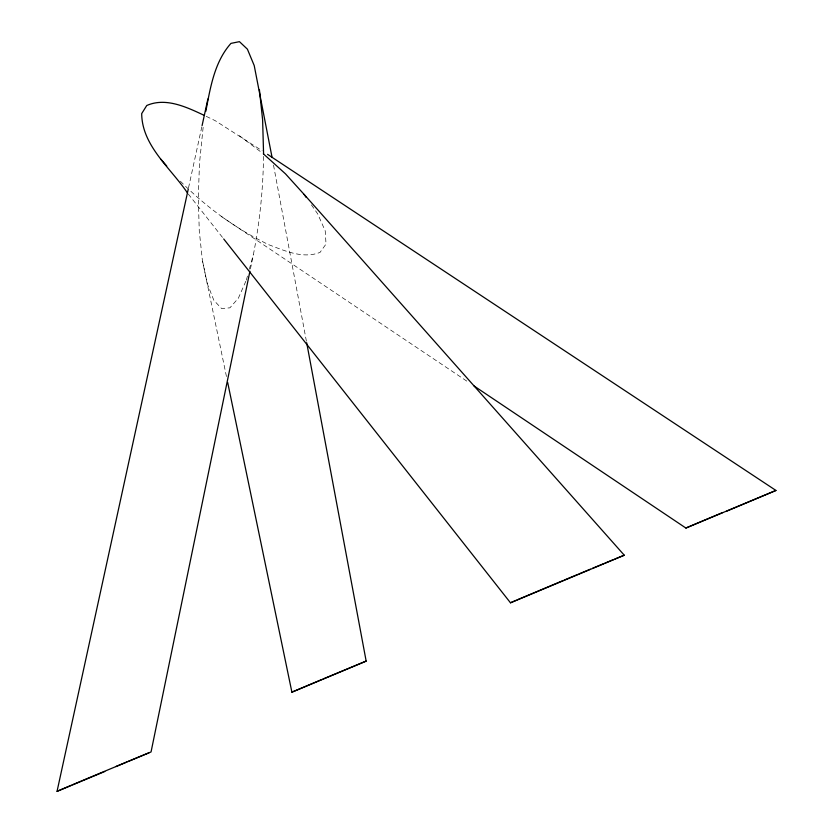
<?xml version="1.0" encoding="UTF-8"?>
<svg xmlns="http://www.w3.org/2000/svg" width="833" height="833" viewBox="0 0 833 833"><rect width="100%" height="100%" fill="white"/><g stroke="black" fill="none" stroke-linecap="round" stroke-linejoin="round"><path stroke-width="0.62" stroke-dasharray="4.17 3.12" d="M263.488 156.375C263.134 194.62 258.49 232.699 250.171 270.007M203.137 127.334L199.462 163.56L198.296 198.015L199.274 230.928L202.357 260.156L226.638 377.401M188.508 187.904L201.794 126.928M246.349 280.107L247.672 275.275M249.327 269.236L253.305 254.742M245.85 281.231L238.363 298.183L229.908 307.835L221.557 308.533L213.862 300.307L207.323 283.814L202.357 260.156M206.23 116.339L215.278 120.723L262.145 150.763M180.376 181.198C206.115 207.073 235.947 228.94 268.872 244.767C284.959 250.827 302.837 259.115 320.028 252.409L326.015 244.079L325.224 230.908L317.706 213.904L309.824 202.606M221.12 216.351L467.552 381.618M239.383 135.706L262.364 153.064M188.279 194.006L222.921 237.946M273.505 165.08L306.45 341.499"/><path stroke-width="1.25" d="M205.824 111.31C210.353 87.704 214.414 61.892 230.949 43.389L239.446 41.65L247.401 49.178L254.211 65.547L272.068 157.406M249.91 271.277L151.044 751.96L104.031 771.514M104.781 771.514L57.05 791.35L188.237 189.174M202.075 125.658L207.886 98.981M263.353 153.813L285.48 173.847L304.087 194.381L624.271 555.215L510.483 602.8L223.723 238.967M510.483 602.8L516.085 600.354M57.05 791.35L71.461 785.207M267.57 154.344L775.95 490.45L726.782 511.118M306.69 342.769L366.156 661.1L291.904 692.181L227.69 382.503M474.039 385.971L685.882 528.039L702 521.219M291.842 692.171L321.913 679.499M517.116 599.906L563.504 580.393M72.544 784.748L81.124 781.135M82.238 780.667L91.109 776.929M323.048 679.02L366.156 661.1M92.224 776.471L102.855 772.004M722.586 512.587L703.083 520.76M115.829 766.579L126.876 761.956M128.074 761.456L142.953 755.271M564.691 579.893L577.8 574.416M578.945 573.947L590.358 569.189M592.617 568.252L603.738 563.639M604.852 563.181L613.723 559.505M144.026 754.823L149.013 752.772M614.889 559.026L624.271 555.215M775.95 490.45L685.882 528.039M203.97 115.246C186.582 107.113 165.725 97.128 146.754 105.51L141.693 113.6C141.943 145.879 170.89 168.193 187.477 192.975M160.894 159.249L166.735 166.006M304.087 194.381L306.242 197.463M259.407 89.652L262.614 119.796L263.582 153.845"/></g></svg>
